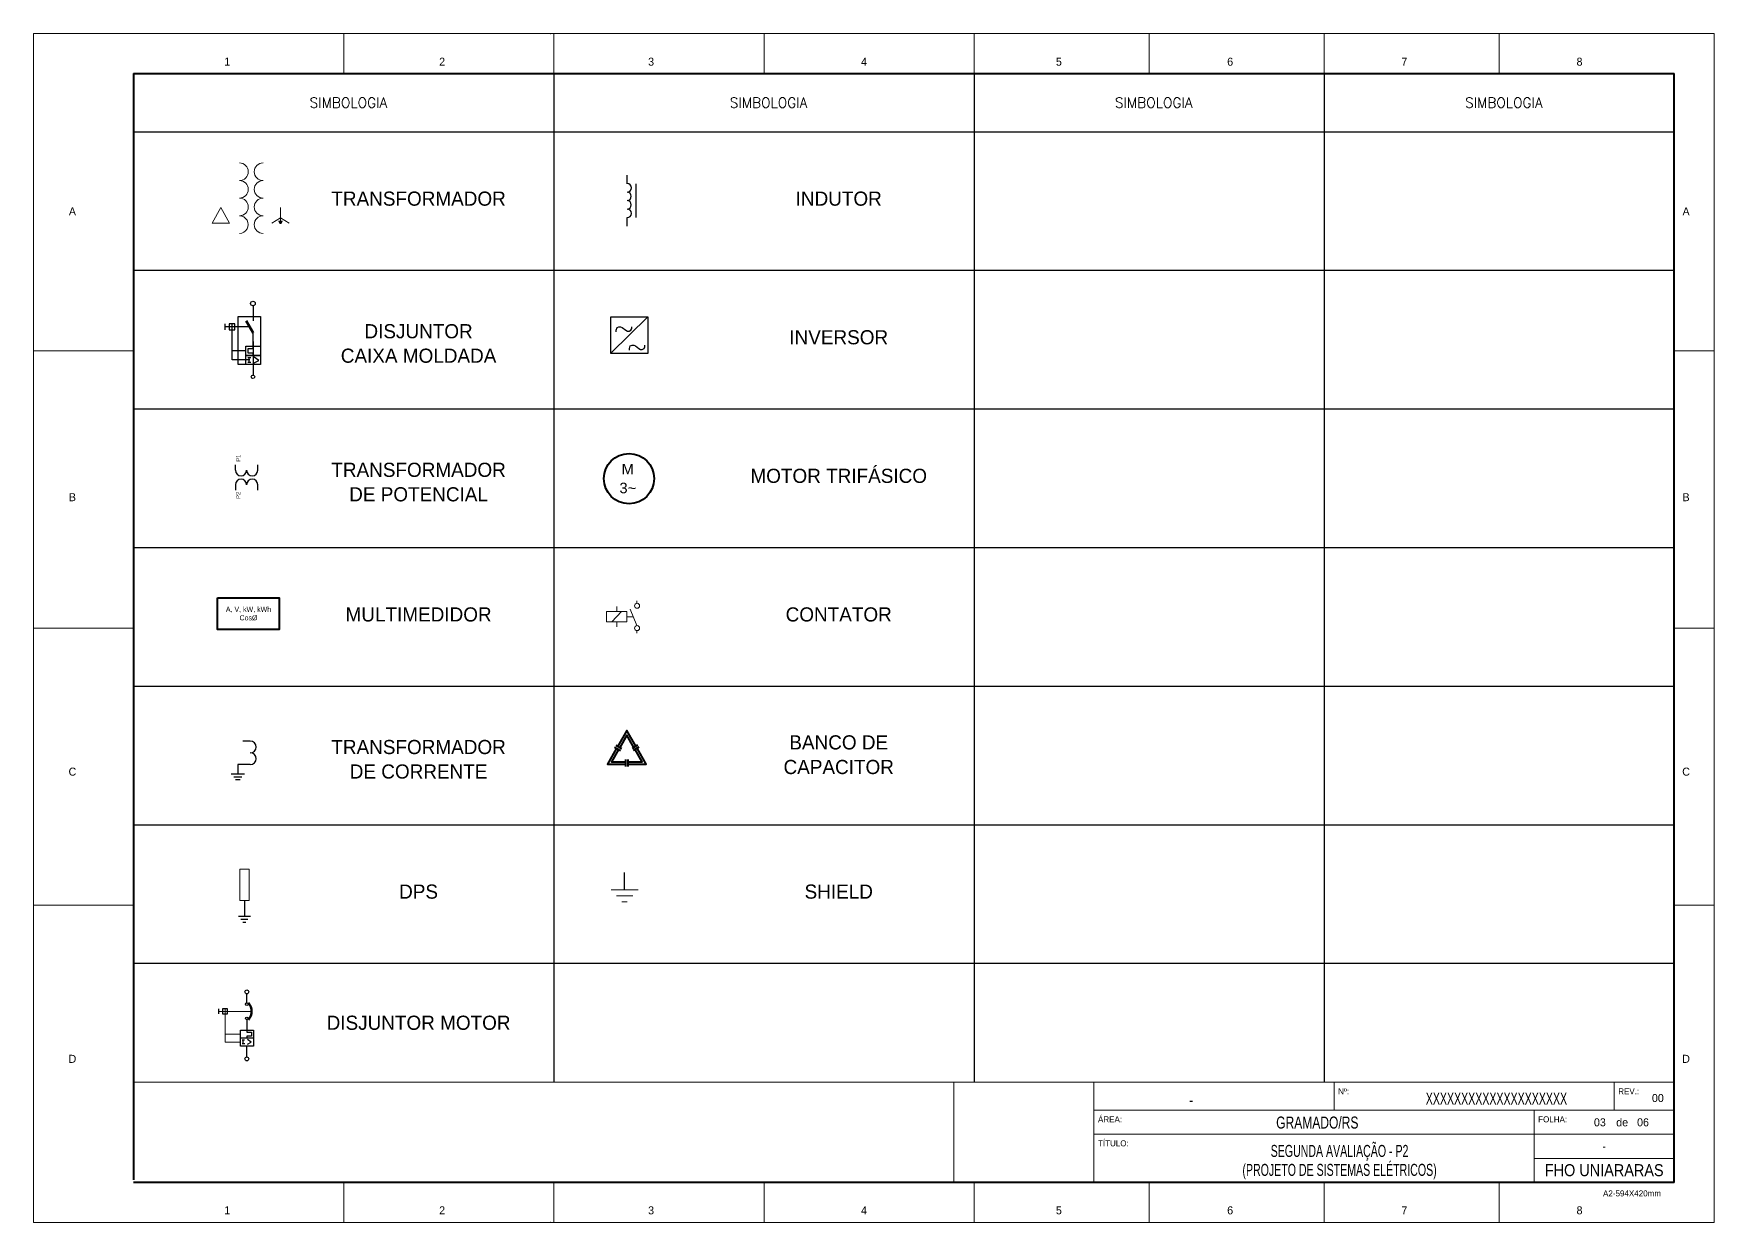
# Model space of a CAD drawing. Header units: millimetres. Extents: x 0 to 3814, y 0 to 420.
# Drawn here: x 1288 to 1882, y 0 to 420 of the extents above; entities that cross this region are included whole.
import ezdxf
from ezdxf.enums import TextEntityAlignment as Align

# ---------------------------------------------------------------- set-up
doc = ezdxf.new("R2010")
doc.units = ezdxf.units.MM
doc.linetypes.add('ACAD_ISO04W100', pattern=[30, 24, -3, 0, -3])
for name, color, linetype in [('CAIXA DE IDENT.', 7, 'ACAD_ISO04W100'), ('COMPONENTES', 7, 'Continuous'), ('Geometria', 7, 'Continuous'), ('PDF2_E-TXT20', 7, 'Continuous'), ('PDF_E-DGERAL', 7, 'Continuous'), ('ROTAS', 1, 'Continuous'), ('Texto capa', 7, 'Continuous'), ('TEXTO DES.', 7, 'Continuous')]:
    doc.layers.add(name, color=color, linetype=linetype)
doc.layers.add('PDF_GERAL', color=9, linetype='Continuous', true_color=0x808080)
doc.styles.add('PDF ArialMT', font='arial.ttf')
doc.styles.add('romans', font='romans.shx')
doc.styles.add('Style-INTL_ENGINEERING', font='INTL_ENGINEERING.shx')

# ---------------------------------------------------------------- blocks, each defined once
blk = doc.blocks.new('TRAFO')
at = {"layer": 'COMPONENTES', "lineweight": 18}
for points in [[(5904.7, -883.43, 1), (5904.71, -877.21, 1), (5904.71, -870.98, 1), (5904.71, -864.76, 1), (5904.7, -858.54)], [(5913.07, -883.43, -1), (5913.07, -877.21, -1), (5913.07, -870.98, -1), (5913.07, -864.76, -1), (5913.07, -858.54)]]:
    blk.add_lwpolyline(points, format="xyb", dxfattribs=at)
blk.add_lwpolyline([(5895.05, -879.82), (5898.14, -874.27), (5901.23, -879.82)], close=True, dxfattribs=at)
for points in [[(5919.22, -879.1), (5919.22, -877.91), (5916.13, -879.82)], [(5919.9, -879.1), (5918.55, -879.1)], [(5919.22, -874.32), (5919.22, -877.91), (5922.31, -879.82)], [(5919.77, -879.4), (5918.67, -879.4)], [(5919.69, -879.69), (5918.8, -879.69)], [(5919.48, -879.95), (5918.97, -879.95)]]:
    blk.add_lwpolyline(points, dxfattribs=at)
blk = doc.blocks.new('DISJ. CX. MOLDADA')
at = {"layer": 'COMPONENTES', "lineweight": 30}
for points in [[(6113.15, -988.72), (6102.69, -988.72), (6102.69, -966.03), (6113.15, -966.03)], [(6101.11, -969.58), (6098.35, -969.58), (6098.35, -972.34), (6101.11, -972.34)], [(6106.16, -980.04), (6113.15, -980.04), (6113.15, -984.4), (6106.16, -984.4)], [(6106.16, -984.4), (6113.15, -984.4), (6113.15, -988.72), (6106.16, -988.72)]]:
    blk.add_lwpolyline(points, close=True, dxfattribs=at)
for points in [[(6109.63, -961.07), (6109.63, -966.03), (6109.63, -968.14)], [(6096.45, -972.34), (6096.45, -969.58)], [(6108.02, -970.94), (6096.45, -970.94)], [(6108.15, -986.56), (6099.73, -986.56), (6099.73, -969.58)], [(6109.63, -984.4), (6109.63, -983.3), (6107.26, -983.3), (6107.26, -981.14), (6109.63, -981.14), (6109.63, -980.04), (6109.63, -973.77)], [(6109.63, -977.8), (6109.63, -993.76)], [(6106.16, -982.2), (6099.73, -982.2)], [(6107.13, -985.33), (6108.53, -985.33)], [(6107.13, -987.53), (6108.66, -987.53)], [(6107.73, -987.53), (6107.73, -985.33)], [(6110.18, -987.91), (6112.34, -986.73), (6110.23, -985.16)]]:
    blk.add_lwpolyline(points, dxfattribs=at)
at = {"layer": 'COMPONENTES', "lineweight": 50}
blk.add_lwpolyline([(6109.63, -973.77), (6106.41, -968.14)], dxfattribs=at)
at = {"layer": 'COMPONENTES', "lineweight": 30}
for centre, radius in [((6109.59, -959.94), 1.08), ((6109.59, -994.53), 0.826)]:
    blk.add_circle(centre, radius, dxfattribs=at)
blk = doc.blocks.new('TP BT')
at = {"layer": 'COMPONENTES', "lineweight": 30}
for points in [[(5999.28, -1008.99), (5999.28, -1007.04)], [(6007.15, -1008.99), (6007.15, -1007.04)], [(6007.15, -1016.08), (6007.15, -1014.13)]]:
    blk.add_lwpolyline(points, dxfattribs=at)
for points in [[(5999.28, -1008.99, 1), (6003.21, -1008.99, 1), (6007.15, -1008.99), (6007.15, -1007.04)], [(6007.15, -1014.13, 1), (6003.21, -1014.13, 1), (5999.28, -1014.13), (5999.28, -1016.08)]]:
    blk.add_lwpolyline(points, format="xyb", dxfattribs=at)
at = {"layer": 'TEXTO DES.', "char_height": 1.483, "attachment_point": 4, "rotation": 90, "style": 'PDF ArialMT'}
for s, insert in [('P1', (6000.28, -1005.99)), ('P2', (6000.28, -1019.14))]:
    blk.add_mtext(s, dxfattribs=dict(at, insert=insert))
blk = doc.blocks.new('TC BT')
at = {"layer": 'PDF_E-DGERAL', "lineweight": 30}
for points in [[(6053.48, -1019.96), (6051.44, -1019.96)], [(6053.48, -1026.31), (6050.09, -1026.31)]]:
    blk.add_lwpolyline(points, dxfattribs=at)
for centre in [(6053.48, -1021.55), (6053.48, -1024.72)]:
    blk.add_arc(centre, 1.59, 270, 90, dxfattribs=at)
at = {"layer": 'PDF_GERAL', "color": 7, "lineweight": 30}
for points in [[(6050.09, -1026.31), (6050.09, -1028.89)], [(6051.91, -1028.89), (6048.23, -1028.89)], [(6051.15, -1029.78), (6048.99, -1029.78)], [(6050.72, -1030.5), (6049.45, -1030.5)]]:
    blk.add_lwpolyline(points, dxfattribs=at)
blk = doc.blocks.new('DPS')
at = {"layer": 'COMPONENTES', "lineweight": 9}
blk.add_lwpolyline([(6107.39, -1001.64), (6111.88, -1001.64), (6111.88, -1016.33), (6107.39, -1016.33)], close=True, dxfattribs=at)
at = {"layer": 'COMPONENTES', "lineweight": 30}
for points in [[(6109.63, -1016.33), (6109.63, -1023.95)], [(6112.43, -1023.95), (6106.88, -1023.95)], [(6111.28, -1025.3), (6107.85, -1025.3)], [(6110.23, -1026.7), (6108.87, -1026.7)]]:
    blk.add_lwpolyline(points, dxfattribs=at)
blk = doc.blocks.new('disjuntor motor')
at = {"layer": 'COMPONENTES', "lineweight": 30}
for points in [[(5611.23, -947.57), (5611.23, -944.35)], [(5601.35, -951.42), (5601.35, -949.64)], [(5611.23, -953.5), (5611.23, -957.14), (5611.23, -957.86), (5612.8, -957.86), (5612.8, -959.25), (5611.23, -959.25), (5611.23, -959.97)], [(5613.52, -959.97), (5608.95, -959.97)], [(5609.56, -960.57), (5610.41, -960.57)], [(5609.56, -961.88), (5610.49, -961.88)], [(5609.92, -961.88), (5609.92, -960.57)], [(5611.42, -962.13), (5612.74, -961.41), (5611.47, -960.44)], [(5611.23, -966.66), (5611.23, -962.79)]]:
    blk.add_lwpolyline(points, dxfattribs=at)
for points in [[(5604.4, -949.64), (5602.6, -949.64), (5602.6, -951.42), (5604.4, -951.42)], [(5613.52, -957.14), (5613.52, -962.79), (5608.95, -962.79), (5608.95, -957.14)]]:
    blk.add_lwpolyline(points, close=True, dxfattribs=at)
at = {"layer": 'COMPONENTES', "lineweight": 15}
for points in [[(5608.95, -961.37), (5603.49, -961.37), (5603.49, -949.64)], [(5612.93, -950.53), (5601.35, -950.53)], [(5608.95, -958.55), (5603.49, -958.55)]]:
    blk.add_lwpolyline(points, dxfattribs=at)
at = {"layer": 'COMPONENTES', "lineweight": 30}
for centre, radius in [((5611.18, -943.64), 0.688), ((5611.18, -947.98), 0.434), ((5611.18, -953.02), 0.434), ((5611.18, -967.31), 0.688)]:
    blk.add_circle(centre, radius, dxfattribs=at)
at = {"layer": 'COMPONENTES', "lineweight": 50}
blk.add_arc((5608.43, -950.5), 4.43, 318.04321, 41.95679, dxfattribs=at)
blk = doc.blocks.new('Indutância')
at = {"layer": 'COMPONENTES', "lineweight": 30}
for p, q in [((5383.17, -1082.37), (5383.17, -1080.38)), ((5383.17, -1092.39), (5383.17, -1090.37))]:
    blk.add_line(p, q, dxfattribs=at)
blk.add_lwpolyline([(5383.12, -1088.36, 1), (5383.12, -1086.35, 1), (5383.12, -1084.34)], format="xyb", dxfattribs=at)
blk.add_lwpolyline([(5385.19, -1082.37), (5385.19, -1090.37)], dxfattribs=at)
for centre in [(5383.12, -1083.36), (5383.12, -1089.35)]:
    blk.add_arc(centre, 1.01, 270, 90, dxfattribs=at)
blk = doc.blocks.new('Inversor')
at = {"layer": 'COMPONENTES', "lineweight": 30}
for points in [[(5353.2, -1116.54), (5344.42, -1125.13)], [(5345.71, -1120.12), (5345.71, -1119.72), (5345.92, -1119.1), (5346.33, -1118.89), (5346.73, -1118.89), (5347.13, -1119.1), (5347.96, -1119.72), (5348.36, -1119.93), (5348.76, -1119.93), (5349.18, -1119.72), (5349.37, -1119.31), (5349.37, -1118.89)], [(5348.82, -1124.46), (5348.82, -1124.06), (5349.01, -1123.44), (5349.44, -1123.25), (5349.84, -1123.25), (5350.24, -1123.44), (5351.07, -1124.06), (5351.47, -1124.27), (5351.87, -1124.27), (5352.27, -1124.06), (5352.49, -1123.65), (5352.49, -1123.25)]]:
    blk.add_lwpolyline(points, dxfattribs=at)
blk.add_lwpolyline([(5344.42, -1116.54), (5353.2, -1116.54), (5353.2, -1125.22), (5344.42, -1125.22)], close=True, dxfattribs=at)
blk = doc.blocks.new('MOTOR TRI')
at = {"layer": 'COMPONENTES', "lineweight": 40}
blk.add_circle((6638.76, -725.71), 4.79, dxfattribs=at)
at = {"layer": 'COMPONENTES', "char_height": 2.01, "attachment_point": 4, "style": 'PDF ArialMT'}
for s, insert in [('M', (6637.35, -723.9)), ('3~', (6636.93, -727.52))]:
    blk.add_mtext(s, dxfattribs=dict(at, insert=insert))
blk = doc.blocks.new('CONTATOR')
at = {"layer": 'Geometria', "color": 9, "lineweight": 13, "true_color": 0xbababa}
for points in [[(2282.18, 133.91), (2282.18, 133.03)], [(2280.37, 133.03), (2284, 133.03), (2284, 131.21), (2280.37, 131.21)], [(2280.37, 133.03), (2284, 133.03), (2284, 131.21), (2280.37, 131.21)], [(2280.37, 133.03), (2284, 133.03), (2284, 131.21), (2280.37, 131.21)], [(2280.37, 133.03), (2284, 133.03), (2284, 131.21), (2280.37, 131.21)], [(2283.06, 133.03), (2281.3, 131.21)], [(2282.18, 130.33), (2282.18, 131.21)], [(2284, 132.09), (2285.14, 132.09)], [(2284.57, 133.44), (2285.76, 130.54)]]:
    blk.add_lwpolyline(points, close=True, dxfattribs=at)
for points in [[(2282.18, 133.03), (2282.18, 133.91)], [(2285.76, 134.48), (2285.76, 134.94)], [(2281.3, 131.21), (2283.06, 133.03)], [(2282.18, 131.21), (2282.18, 130.33)], [(2285.14, 132.09), (2284, 132.09)], [(2285.76, 130.54), (2284.57, 133.44)], [(2285.76, 129.19), (2285.76, 129.66)]]:
    blk.add_lwpolyline(points, dxfattribs=at)
for centre in [(2285.78, 134.04), (2285.78, 134.04), (2285.78, 134.04), (2285.78, 130.1), (2285.78, 130.1), (2285.78, 130.1)]:
    blk.add_circle(centre, 0.44, dxfattribs=at)
blk = doc.blocks.new('BANCO DE CAPACITOR')
at = {"layer": 'COMPONENTES', "lineweight": 40}
for points in [[(5775.36, -1206.42), (5772.12, -1200.83), (5768.9, -1206.42)], [(5774.64, -1206.82), (5772.12, -1202.46), (5769.6, -1206.82)], [(5768.5, -1207.12), (5765.28, -1212.71), (5771.72, -1212.71)], [(5769.2, -1207.52), (5766.68, -1211.9), (5771.72, -1211.9)], [(5767.82, -1206.74), (5769.84, -1207.88)], [(5768.23, -1206.02), (5770.24, -1207.18)], [(5771.72, -1213.57), (5771.72, -1211.14)], [(5772.55, -1212.71), (5778.98, -1212.71), (5775.76, -1207.12)], [(5772.55, -1211.9), (5777.58, -1211.9), (5775.06, -1207.52)], [(5772.55, -1213.57), (5772.55, -1211.14)], [(5775.95, -1206.06), (5774.01, -1207.2)], [(5776.38, -1206.76), (5774.41, -1207.9)]]:
    blk.add_lwpolyline(points, dxfattribs=at)

msp = doc.modelspace()

# ---------------------------------------------------------------- linework, layer by layer
at = {"color": 7, "linetype": 'Continuous', "lineweight": 0}
for p, q in [((1287.98, 0.05), (1287.98, 420.1)), ((1881.98, 420.1), (1287.98, 420.1)), ((1397.64, 420.1), (1397.64, 405.95)), ((1471.89, 420.1), (1471.89, 405.95)), ((1546.14, 420.1), (1546.14, 405.95)), ((1620.39, 420.1), (1620.39, 405.95)), ((1682.27, 405.95), (1682.27, 420.1)), ((1744.14, 405.95), (1744.14, 420.1)), ((1806.02, 405.95), (1806.02, 420.1)), ((1881.98, 0.05), (1881.98, 420.1)), ((1471.89, 409.32), (1471.89, 405.95)), ((1620.39, 405.95), (1620.39, 409.32)), ((1323.39, 308.01), (1288.04, 308.01)), ((1867.89, 308.01), (1882.04, 308.01)), ((1323.39, 210.07), (1288.04, 210.07)), ((1867.89, 210.07), (1882.04, 210.07)), ((1323.39, 112.13), (1288.04, 112.13)), ((1867.89, 112.13), (1882.04, 112.13)), ((1323.34, 49.55), (1613.26, 49.55)), ((1613.26, 14.26), (1613.26, 49.55)), ((1613.26, 49.55), (1867.84, 49.55)), ((1662.76, 49.55), (1662.76, 14.26)), ((1846.62, 49.55), (1846.62, 39.65)), ((1867.84, 39.65), (1662.76, 39.65)), ((1818.34, 39.65), (1818.34, 14.26)), ((1867.84, 31.17), (1662.76, 31.17)), ((1818.34, 22.68), (1867.84, 22.68)), ((1397.64, 0.05), (1397.64, 14.2)), ((1471.89, 0.05), (1471.89, 14.2)), ((1546.14, 0.05), (1546.14, 14.2)), ((1620.39, 14.2), (1620.39, 10.83)), ((1620.39, 0.05), (1620.39, 14.16)), ((1682.27, 14.2), (1682.27, 0.05)), ((1744.14, 14.2), (1744.14, 0.05)), ((1806.02, 14.2), (1806.02, 0.05)), ((1881.98, 0.05), (1287.98, 0.05)), ((1471.89, 0.05), (1471.89, 2.98))]:
    msp.add_line(p, q, dxfattribs=at)
at = {"color": 7, "linetype": 'Continuous', "lineweight": 40}
for p, q in [((1323.34, 405.95), (1323.34, 15.04)), ((1323.34, 405.95), (1867.84, 405.95)), ((1867.84, 14.17), (1867.84, 405.95)), ((1867.84, 14.16), (1323.34, 14.16))]:
    msp.add_line(p, q, dxfattribs=at)
msp.add_line((1496.86, 117.52), (1496.86, 123.69))
at = {"color": 7, "linetype": 'Continuous', "lineweight": 0}
for p in [(1470.64, 420.1), (1470.64, 0.05)]:
    msp.add_point(p, dxfattribs=at)
at = {"layer": 'COMPONENTES', "lineweight": 40}
msp.add_lwpolyline([(1353.03, 220.7), (1374.79, 220.7), (1374.79, 209.53), (1353.03, 209.53)], close=True, dxfattribs=at)
at = {"layer": 'Geometria'}
for points in [[(1471.89, 405.95), (1471.89, 49.55)], [(1620.39, 405.95), (1620.39, 49.55)], [(1744.14, 405.95), (1744.14, 49.55)], [(1323.34, 385.45), (1867.84, 385.45)], [(1323.34, 336.47), (1867.84, 336.47)], [(1323.34, 287.5), (1867.84, 287.5)], [(1323.34, 238.53), (1867.84, 238.53)], [(1323.34, 189.56), (1867.84, 189.56)], [(1323.34, 140.58), (1867.84, 140.58)], [(1323.34, 91.61), (1867.84, 91.61)]]:
    msp.add_lwpolyline(points, dxfattribs=at)
at = {"layer": 'PDF2_E-TXT20', "lineweight": 9}
for points in [[(1492.09, 117.52), (1501.62, 117.52)], [(1494, 115.4), (1499.71, 115.4)], [(1495.9, 113.33), (1497.81, 113.33)]]:
    msp.add_lwpolyline(points, dxfattribs=at)
at = {"layer": 'Texto capa', "color": 7, "linetype": 'Continuous', "lineweight": 0}
msp.add_line((1747.62, 49.55), (1747.62, 39.65), dxfattribs=at)

# ---------------------------------------------------------------- block references
msp.add_blockref('BANCO DE CAPACITOR', (-4274.48, 1374.7))
at = {"layer": 'CAIXA DE IDENT.', "xscale": 1.85, "yscale": 1.85, "zscale": 1.85}
msp.add_blockref('MOTOR TRI', (-10783.29, 1605.42), dxfattribs=at)
at = {"layer": 'COMPONENTES'}
for name, p in [('TRAFO', (-4543.98, 1232.94)), ('TP BT', (-4639.95, 1274.81))]:
    msp.add_blockref(name, p, dxfattribs=at)
for name, p, xscale, yscale, zscale in [('DISJ. CX. MOLDADA', (-3216.69, 1044.7), 0.75, 0.75, 0.75), ('TC BT', (-6504.95, 1496.03), 1.3, 1.3, 1.3), ('DPS', (-3219.71, 876.05), 0.75, 0.75, 0.75)]:
    msp.add_blockref(name, p, dxfattribs=dict(at, xscale=xscale, yscale=yscale, zscale=zscale))
at = {"layer": 'ROTAS'}
for name, p, xscale, yscale, zscale in [('Indutância', (-6576.95, 1990.62), 1.5, 1.5, 1.5), ('Inversor', (-6524.68, 1994.88), 1.5, 1.5, 1.5), ('CONTATOR', (-3070.3, -50.16), 2, 2, 2)]:
    msp.add_blockref(name, p, dxfattribs=dict(at, xscale=xscale, yscale=yscale, zscale=zscale))
msp.add_blockref('disjuntor motor', (-4247.85, 1025.13), dxfattribs=at)

# ---------------------------------------------------------------- texts
at = {"color": 7, "linetype": 'Continuous', "lineweight": 0, "style": 'Style-INTL_ENGINEERING'}
for s, height, p in [('1', 2.83, (1356.4, 410.18)), ('2', 2.83, (1432.37, 410.18)), ('3', 2.83, (1506.22, 410.18)), ('4', 2.83, (1581.48, 410.18)), ('5', 2.83, (1650.35, 410.18)), ('6', 2.83, (1710.89, 410.18)), ('7', 2.83, (1772.46, 410.18)), ('8', 2.83, (1834.37, 410.18)), ('A', 2.83, (1301.7, 357.26)), ('A', 2.83, (1872.03, 357.26)), ('B', 2.83, (1301.7, 256.3)), ('B', 2.83, (1872.03, 256.3)), ('C', 2.83, (1301.7, 159.32)), ('C', 2.83, (1872.03, 159.32)), ('D', 2.83, (1301.7, 57.84)), ('D', 2.83, (1872.03, 57.84)), ('A2-594X420mm', 2.1214, (1852.92, 10.29)), ('1', 2.83, (1356.4, 4.31)), ('2', 2.83, (1432.37, 4.31)), ('3', 2.83, (1506.22, 4.31)), ('4', 2.83, (1581.48, 4.31)), ('5', 2.83, (1650.35, 4.31)), ('6', 2.83, (1710.89, 4.31)), ('7', 2.83, (1772.46, 4.31)), ('8', 2.83, (1834.37, 4.31))]:
    msp.add_text(s, height=height, dxfattribs=at).set_placement(p, align=Align.MIDDLE_CENTER)
at = {"color": 7, "linetype": 'Continuous', "lineweight": 0, "style": 'romans'}
for p in [(1399.25, 395.7), (1547.75, 395.7), (1683.88, 395.7), (1807.63, 395.7)]:
    msp.add_text('SIMBOLOGIA', height=3.536, dxfattribs=at).set_placement(p, align=Align.MIDDLE)
at = {"layer": 'COMPONENTES', "insert": (1363.93, 215.15), "char_height": 1.8, "width": 21.3887, "attachment_point": 5, "style": 'Style-INTL_ENGINEERING'}
msp.add_mtext('A, V, kW, kWh\\PCosØ', dxfattribs=at)
at = {"layer": 'Texto capa', "color": 7, "linetype": 'Continuous', "lineweight": 0, "style": 'Style-INTL_ENGINEERING'}
for s, p in [('Nº:', (1749.04, 45.31)), ('REV.:', (1848.04, 45.31)), ('ÁREA:', (1664.18, 35.41)), ('FOLHA:', (1819.75, 35.41)), ('TÍTULO:', (1664.18, 26.92))]:
    msp.add_text(s, height=2.121, dxfattribs=at).set_placement(p)
at = {"layer": 'Texto capa', "color": 7, "linetype": 'Continuous', "lineweight": 40, "style": 'Style-INTL_ENGINEERING'}
for s, height, width, p in [('XXXXXXXXXXXXXXXXXXXX', 4.2429, 0.66, (1805.01, 43.79)), ('GRAMADO/RS', 4.243, 0.75, (1741.69, 35.41)), ('SEGUNDA AVALIAÇÃO - P2 ', 4.2429, 0.66, (1750.08, 25.23)), ('(PROJETO DE SISTEMAS ELÉTRICOS) ', 4.2429, 0.66, (1750.08, 18.52))]:
    msp.add_text(s, height=height, dxfattribs=dict(at, width=width)).set_placement(p, align=Align.MIDDLE)
at = {"layer": 'Texto capa', "color": 7, "linetype": 'Continuous', "lineweight": 0, "style": 'Style-INTL_ENGINEERING'}
for s, p in [('00', (1862.06, 43.99)), ('03', (1841.57, 35.41)), ('de', (1849.45, 35.41)), ('06', (1856.81, 35.41))]:
    msp.add_text(s, height=2.829, dxfattribs=at).set_placement(p, align=Align.MIDDLE_CENTER)
at = {"layer": 'Texto capa', "color": 7, "linetype": 'Continuous', "lineweight": 0, "style": 'Style-INTL_ENGINEERING', "width": 0.9}
msp.add_text('-', height=2.83, dxfattribs=at).set_placement((1843.09, 26.92), align=Align.MIDDLE_CENTER)
at = {"layer": 'Texto capa', "color": 7, "linetype": 'Continuous', "lineweight": 40, "style": 'Style-INTL_ENGINEERING', "width": 0.9}
msp.add_text('FHO UNIARARAS', height=4.2429, dxfattribs=at).set_placement((1843.09, 18.5), align=Align.MIDDLE_CENTER)
at = {"layer": 'Texto capa', "color": 7, "linetype": 'Continuous', "lineweight": 40, "insert": (1696.4, 41.14), "char_height": 4.2429, "attachment_point": 7, "line_spacing_factor": 0.6, "style": 'Style-INTL_ENGINEERING'}
msp.add_mtext('{\\W0.7333;-}', dxfattribs=at)
at = {"layer": 'TEXTO DES.', "char_height": 5, "attachment_point": 8, "style": 'Style-INTL_ENGINEERING'}
for s, insert in [('TRANSFORMADOR', (1424.04, 359.22)), ('INDUTOR', (1572.54, 359.22)), ('DISJUNTOR', (1424.04, 312.37)), ('INVERSOR', (1572.54, 310.24)), ('CAIXA MOLDADA', (1424.04, 303.72)), ('TRANSFORMADOR', (1424.04, 263.4)), ('MOTOR TRIFÁSICO', (1572.54, 261.27)), ('DE POTENCIAL', (1424.04, 254.75)), ('MULTIMEDIDOR', (1424.04, 212.3)), ('CONTATOR', (1572.54, 212.3)), ('TRANSFORMADOR', (1424.04, 165.45)), ('BANCO DE', (1572.54, 167.09)), ('DE CORRENTE', (1424.04, 156.8)), ('CAPACITOR', (1572.54, 158.39)), ('DPS', (1424.04, 114.36)), ('SHIELD', (1572.54, 114.36)), ('DISJUNTOR MOTOR', (1424.04, 68.02))]:
    msp.add_mtext(s, dxfattribs=dict(at, insert=insert))

doc.saveas('drawing.dxf')
